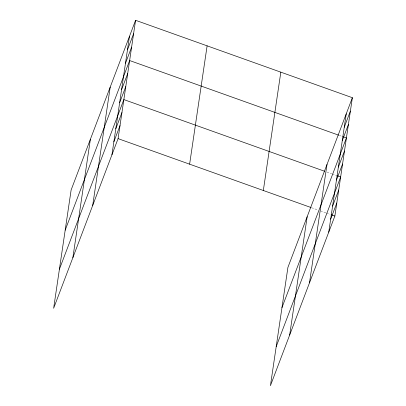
<?xml version="1.0" encoding="UTF-8"?>
<svg xmlns="http://www.w3.org/2000/svg" width="406" height="406" viewBox="0 0 406 406"><rect width="100%" height="100%" fill="white"/><g stroke="black" fill="none" stroke-linecap="round" stroke-linejoin="round"><path stroke-width="0.3" stroke-dasharray="2.03 1.52" d="M339.264 135.386L342.243 136.452M326.931 172.093L331.702 173.798M332.296 174.012L336.472 175.499M311.62 207.74L318.177 210.08M320.562 210.932L325.927 212.845M326.525 213.059L330.103 214.338"/><path stroke-width="0.61" d="M72.877 257.632L90.376 139.299M92.705 205.436L110.199 87.107M111.949 154.777L129.443 36.444M135.579 20.3L71.131 189.962L53.633 308.296L118.08 138.634L135.579 20.3L352.367 97.704L334.869 216.038L270.421 385.7L287.92 267.366L352.367 97.704M189.622 164.176L207.116 45.842M263.332 190.495L280.825 72.161M289.666 335.041L307.164 216.708M309.494 282.845L326.992 164.511M328.738 232.186L346.237 113.853M127.464 49.857L133.594 33.713M125.479 63.265L131.61 47.121M65.178 230.192L129.631 60.535L338.67 135.173M121.572 89.696L127.702 73.552M119.648 102.713L125.779 86.564M59.408 269.244L123.855 99.582L324.546 171.241M115.796 128.743L121.932 112.599M113.873 141.76L120.003 125.616M344.252 127.261L350.383 111.117M342.268 140.674L348.399 124.53M281.972 307.601L346.419 137.939L342.842 136.665M338.36 167.099L344.496 150.956M336.437 180.117L342.568 163.973M276.197 346.648L340.644 176.991L337.066 175.712M332.585 206.152L338.721 190.008M330.662 219.169L336.797 203.025M118.08 138.634L311.021 207.527M331.291 214.764L334.869 216.038"/></g></svg>
